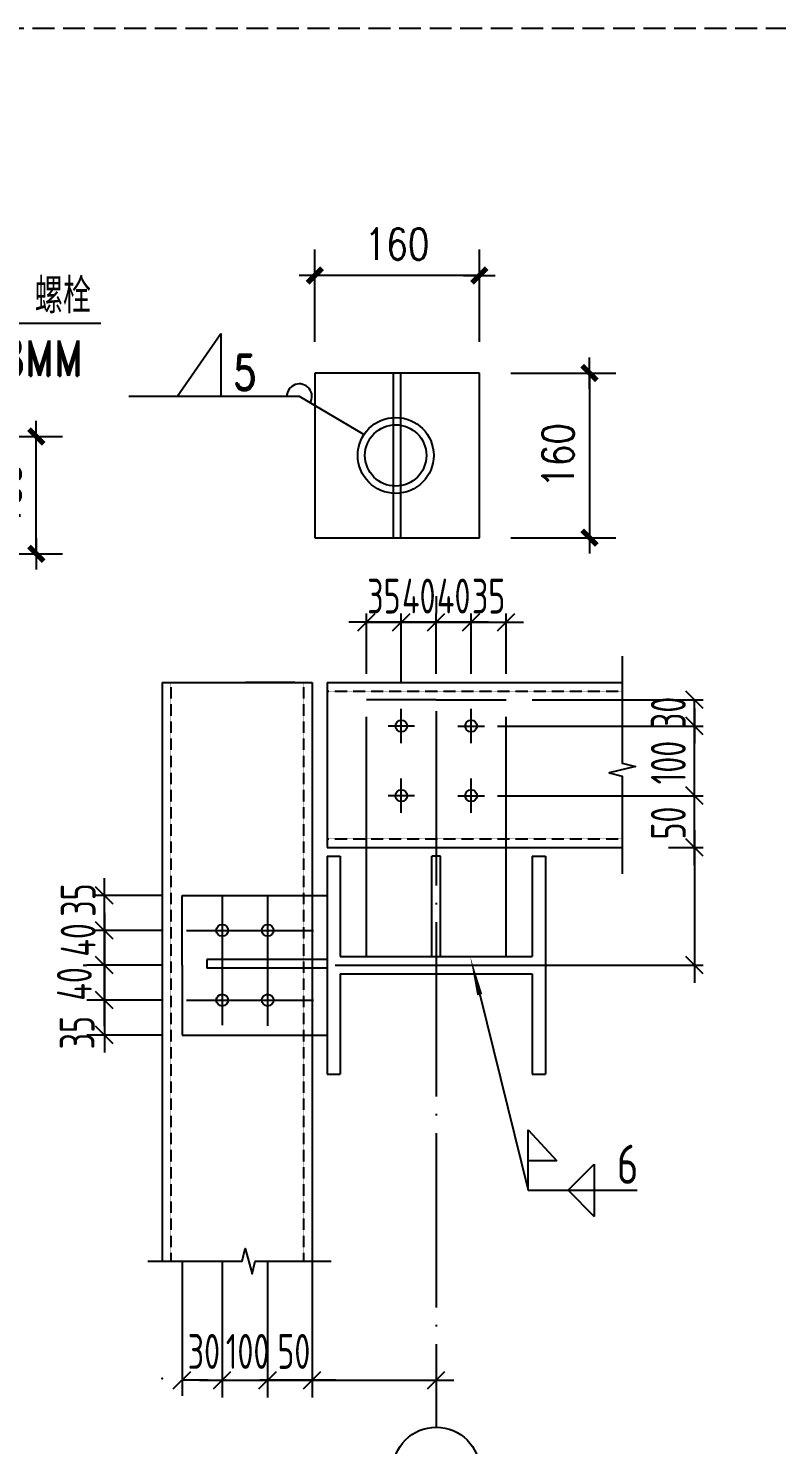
# Model space of a CAD drawing. Extents: x 69728788 to 150676229, y 15322671 to 43663798.
# Drawn here: x 75153436 to 75162009, y 20782621 to 20798865 of the extents above; entities that cross this region are included whole.
import ezdxf
from ezdxf.enums import TextEntityAlignment as Align

# ---------------------------------------------------------------- set-up
doc = ezdxf.new("R2010")
doc.units = 0
doc.header["$LTSCALE"] = 1000
doc.header["$MEASUREMENT"] = 0
for name, pattern in [('DASH', [0.35, 0.25, -0.1]), ('DOTE', [2.42, 2, -0.2, 0.02, -0.2]), ('HIDDEN', [0.375, 0.25, -0.125]), ('X1', [2.5, 1.5, -1])]:
    doc.linetypes.add(name, pattern=pattern)
doc.layers.get('0').update_dxf_attribs({"linetype": 'CONTINUOUS'})
doc.layers.get('DEFPOINTS').update_dxf_attribs({"linetype": 'CONTINUOUS'})
for name, color, linetype in [('AXIS', 3, 'CONTINUOUS'), ('DIM', 3, 'CONTINUOUS'), ('DOTE', 251, 'DOTE'), ('GRID', 7, 'CONTINUOUS'), ('GRIDDIM', 253, 'CONTINUOUS'), ('JZSM', 7, 'CONTINUOUS'), ('PUB_DIM', 3, 'CONTINUOUS'), ('PUB_TEXT', 7, 'CONTINUOUS'), ('S', 2, 'CONTINUOUS'), ('X1', 2, 'X1'), ('XIANGTU', 7, 'CONTINUOUS'), ('一般文字', 6, 'CONTINUOUS')]:
    doc.layers.add(name, color=color, linetype=linetype)
doc.styles.add('DIM_FONT', font='SIMPLEX.shx', dxfattribs={"width": 0.8})
doc.styles.add('hztxt', font='romand_pkpm', dxfattribs={"bigfont": 'hztxt'})
doc.styles.add('TSSD_Rein', font='atssdeng.shx', dxfattribs={"width": 0.7, "bigfont": 'atssdchn.shx'})
doc.dimstyles.new('副本(10)WGH', dxfattribs={"dimscale": 1.2, "dimtxt": 300, "dimasz": 1, "dimexe": 250, "dimexo": 300, "dimgap": 150, "dimtad": 1, "dimdec": 0, "dimlfac": 0.1, "dimzin": 0, "dimdsep": 46, "dimtxsty": 'DIM_FONT', "dimblk1": '_DIMX', "dimblk2": '_DIMX', "dimsah": 1, "dimcen": 0.09, "dimclrd": 3, "dimclre": 3, "dimclrt": 7, "dimadec": 0, "dimazin": 0, "dimtfac": 1, "dimtdec": 0, "dimtix": 1, "dimtmove": 2, "dimatfit": 3, "dimldrblk": '_DIMX', "dimfxl": 1, "dimtolj": 1, "dimtzin": 0, "dimarcsym": 0})

# ---------------------------------------------------------------- blocks, each defined once
blk = doc.blocks.new('_DIMX')
blk.add_line((-150, 0), (150, 0))
at = {"const_width": 50}
blk.add_lwpolyline([(-70, -70), (70, 70)], dxfattribs=at)
blk = doc.blocks.new('*D180')
at = {"layer": 'DEFPOINTS', "color": 0, "ltscale": 100}
for p in [(75156718, 20796030), (75156718, 20794911), (75158603, 20794911)]:
    blk.add_point(p, dxfattribs=at)
at = {"layer": 'PUB_DIM', "color": 3, "lineweight": -2, "ltscale": 100}
for p, q in [((75156718, 20795271), (75156718, 20796330)), ((75158603, 20795271), (75158603, 20796330)), ((75158602, 20796030), (75156719, 20796030))]:
    blk.add_line(p, q, dxfattribs=at)
at = {"layer": 'PUB_DIM', "color": 3, "lineweight": -2, "ltscale": 100, "xscale": 1.2, "yscale": 1.2, "zscale": 1.200000000011642, "rotation": 180}
blk.add_blockref('_DIMX', (75156718, 20796030), dxfattribs=at)
at = {"layer": 'PUB_DIM', "color": 3, "lineweight": -2, "ltscale": 100, "xscale": 1.2, "yscale": 1.2, "zscale": 1.200000000011642}
blk.add_blockref('_DIMX', (75158603, 20796030), dxfattribs=at)
at = {"layer": 'PUB_DIM', "color": 7, "lineweight": 20, "ltscale": 100, "insert": (75157660, 20796390), "char_height": 360, "attachment_point": 5, "style": 'DIM_FONT'}
blk.add_mtext('\\A1;160', dxfattribs=at)
blk = doc.blocks.new('*D182')
at = {"layer": 'DEFPOINTS', "color": 0, "ltscale": 100}
for p in [(75151636, 20794185), (75153527, 20794185), (75151636, 20792838)]:
    blk.add_point(p, dxfattribs=at)
at = {"layer": 'PUB_DIM', "color": 3, "lineweight": -2, "ltscale": 100}
for p, q in [((75151996, 20794185), (75153827, 20794185)), ((75153527, 20792839), (75153527, 20794184)), ((75151996, 20792838), (75153827, 20792838))]:
    blk.add_line(p, q, dxfattribs=at)
at = {"layer": 'PUB_DIM', "color": 3, "lineweight": -2, "ltscale": 100, "xscale": 1.2, "yscale": 1.2, "zscale": 1.2}
for p, rotation in [((75153527, 20794185), 90), ((75153527, 20792838), 270)]:
    blk.add_blockref('_DIMX', p, dxfattribs=dict(at, rotation=rotation))
at = {"layer": 'PUB_DIM', "color": 7, "lineweight": 20, "ltscale": 100, "insert": (75153167, 20793512), "char_height": 360, "attachment_point": 5, "rotation": 90, "style": 'DIM_FONT'}
blk.add_mtext('\\A1;135', dxfattribs=at)
blk = doc.blocks.new('*D183')
at = {"layer": 'DEFPOINTS', "color": 0, "ltscale": 100}
for p in [(75158603, 20794911), (75158603, 20793022), (75159865, 20793022)]:
    blk.add_point(p, dxfattribs=at)
at = {"layer": 'PUB_DIM', "color": 3, "lineweight": -2, "ltscale": 100}
for p, q in [((75158963, 20794911), (75160165, 20794911)), ((75159865, 20794910), (75159865, 20793024)), ((75158963, 20793022), (75160165, 20793022))]:
    blk.add_line(p, q, dxfattribs=at)
at = {"layer": 'PUB_DIM', "color": 3, "lineweight": -2, "ltscale": 100, "xscale": 1.2, "yscale": 1.2, "zscale": 1.200000000011642}
for p, rotation in [((75159865, 20794911), 90), ((75159865, 20793022), 270)]:
    blk.add_blockref('_DIMX', p, dxfattribs=dict(at, rotation=rotation))
at = {"layer": 'PUB_DIM', "color": 7, "lineweight": 20, "ltscale": 100, "insert": (75159505, 20793967), "char_height": 360, "attachment_point": 5, "rotation": 90, "style": 'DIM_FONT'}
blk.add_mtext('\\A1;160', dxfattribs=at)

msp = doc.modelspace()

# ---------------------------------------------------------------- linework, layer by layer
at = {"color": 251, "linetype": 'DASH'}
msp.add_line((75110084.3, 20798864.9), (75184675, 20798864.9), dxfattribs=at)
for p, q in [((75152052.8, 20795485.3), (75154267.9, 20795485.3)), ((75155141.1, 20794642.9, 184800), (75155639.9, 20795364.2, 184800)), ((75155639.9, 20795364.2, 184800), (75155639.9, 20794642.9, 184800)), ((75158603.2, 20794910.7, 184800), (75156717.6, 20794910.7, 184800)), ((75156717.6, 20794910.7, 184800), (75156717.6, 20793022.3, 184800)), ((75157703.6, 20794910.7, 184800), (75157617.2, 20794910.7, 184800)), ((75157617.2, 20794910.7, 184800), (75157617.2, 20793022.3, 184800)), ((75157703.6, 20793022.3, 184800), (75157703.6, 20794910.7, 184800)), ((75158603.2, 20793022.3, 184800), (75158603.2, 20794910.7, 184800)), ((75156540.8, 20794642.9, 184800), (75154587.1, 20794642.9, 184800)), ((75157280.2, 20794205, 184800), (75156540.8, 20794642.9, 184800)), ((75156717.6, 20793022.3, 184800), (75158603.2, 20793022.3, 184800)), ((75157617.2, 20793022.3, 184800), (75157703.6, 20793022.3, 184800))]:
    msp.add_line(p, q)
for radius in [435.3, 351.6]:
    msp.add_circle((75157644.3, 20793966.5, 184800), radius)
msp.add_arc((75156540.8, 20794642.9, 184800), 144.3, 327.90458, 180)
at = {"layer": 'AXIS', "color": 7, "linetype": 'Continuous'}
for centre in [(75157709, 20790863.2), (75158509, 20790863.2), (75157709, 20790063.9), (75158509, 20790063.9), (75155656.5, 20788519.2), (75156177.5, 20788519.2), (75155656.5, 20787719.2), (75156177.5, 20787719.2)]:
    msp.add_circle(centre, 67.5, dxfattribs=at)
at = {"layer": 'DEFPOINTS', "color": 0, "linetype": 'ByBlock'}
for p in [(75158603.2, 20794695, 184800), (75158603.2, 20794695, 184800), (75158603.2, 20793022.3, 184800)]:
    msp.add_point(p, dxfattribs=at)
at = {"layer": 'DEFPOINTS'}
for p in [(75155196.6, 20788919.2), (75155196.6, 20788919.2), (75154969.5, 20788219.2), (75154969.5, 20788219.2), (75154969.5, 20788019.2), (75154969.5, 20788019.2), (75155196.6, 20787319.2), (75155196.6, 20787319.2), (75156688, 20784725.6), (75156688, 20784725.6)]:
    msp.add_point(p, dxfattribs=at)
at = {"layer": 'DIM'}
for p, q in [((75158109, 20792353.5), (75158109, 20792153.5)), ((75157209, 20791953.5), (75157409, 20792153.5)), ((75157309, 20791463.2), (75157309, 20792153.5)), ((75157609, 20791953.5), (75157809, 20792153.5)), ((75157609, 20791953.5), (75157809, 20792153.5)), ((75157709, 20791363.2), (75157709, 20792153.5)), ((75157709, 20791363.2), (75157709, 20792153.5)), ((75158009, 20791953.5), (75158209, 20792153.5)), ((75158009, 20791953.5), (75158209, 20792153.5)), ((75158109, 20791463.2), (75158109, 20792153.5)), ((75158409, 20791953.5), (75158609, 20792153.5)), ((75158409, 20791953.5), (75158609, 20792153.5)), ((75158509, 20791463.2), (75158509, 20792153.5)), ((75158509, 20791463.2), (75158509, 20792153.5)), ((75158809, 20791953.5), (75159009, 20792153.5)), ((75158909, 20791463.2), (75158909, 20792153.5)), ((75157509, 20792053.5), (75157109, 20792053.5)), ((75157309, 20792053.5), (75157709, 20792053.5)), ((75157909, 20792053.5), (75157509, 20792053.5)), ((75157509, 20792053.5), (75157909, 20792053.5)), ((75157709, 20792053.5), (75158109, 20792053.5)), ((75157909, 20792053.5), (75158309, 20792053.5)), ((75158309, 20792053.5), (75157909, 20792053.5)), ((75158109, 20792053.5), (75158509, 20792053.5)), ((75158709, 20792053.5), (75158309, 20792053.5)), ((75158309, 20792053.5), (75158709, 20792053.5)), ((75158509, 20792053.5), (75158909, 20792053.5)), ((75158709, 20792053.5), (75159109, 20792053.5)), ((75154969.5, 20791363.2), (75156688, 20791363.2)), ((75156488, 20791363.2), (75155924.5, 20791363.2)), ((75159209, 20791163.2), (75161168.2, 20791163.2)), ((75159209, 20791163.2), (75161168.2, 20791163.2)), ((75161168.2, 20791063.2), (75160968.2, 20791263.2)), ((75161168.2, 20791063.2), (75160968.2, 20791263.2)), ((75161068.2, 20790863.2), (75161068.2, 20791163.2)), ((75157709, 20790665.2), (75157709, 20791061.2)), ((75158509, 20790665.2), (75158509, 20791061.2)), ((75161068.2, 20791063.2), (75161068.2, 20790663.2)), ((75161068.2, 20789769.2), (75161068.2, 20791063.2)), ((75157861.1, 20790863.2), (75157556.9, 20790863.2)), ((75158356.9, 20790863.2), (75158661.1, 20790863.2)), ((75158809, 20790863.2), (75161168.2, 20790863.2)), ((75158809, 20790863.2), (75161168.2, 20790863.2)), ((75161168.2, 20790763.2), (75160968.2, 20790963.2)), ((75161168.2, 20790763.2), (75160968.2, 20790963.2)), ((75157709, 20789865.9), (75157709, 20790261.9)), ((75158509, 20789865.9), (75158509, 20790261.9)), ((75157861.1, 20790063.9), (75157556.9, 20790063.9)), ((75158356.9, 20790063.9), (75158661.1, 20790063.9)), ((75158809, 20790063.9), (75161168.2, 20790063.9)), ((75158809, 20790063.9), (75161168.2, 20790063.9)), ((75161168.2, 20789963.9), (75160968.2, 20790163.9)), ((75161168.2, 20789963.9), (75160968.2, 20790163.9)), ((75161068.2, 20789769.2), (75161068.2, 20790169.2)), ((75161068.2, 20789469.2), (75161068.2, 20789969.2)), ((75161168.2, 20789369.2), (75160968.2, 20789569.2)), ((75161168.2, 20789369.2), (75160968.2, 20789569.2)), ((75161068.2, 20789269.2), (75161068.2, 20789669.2)), ((75161068.2, 20789669.2), (75161068.2, 20789269.2)), ((75161068.2, 20789569.2), (75161068.2, 20787919.2)), ((75161068.2, 20789569.2), (75161068.2, 20789169.2)), ((75160768.2, 20789469.2), (75161167.2, 20789469.2)), ((75160768.2, 20789469.2), (75160968.2, 20789469.2)), ((75161068.2, 20789369.2), (75161068.2, 20789469.2)), ((75154306.6, 20788719.2), (75154306.6, 20789119.2)), ((75154406.6, 20788819.2), (75154206.6, 20789019.2)), ((75154969.5, 20788919.2), (75154206.6, 20788919.2)), ((75154306.6, 20787919.2), (75154306.6, 20788919.2)), ((75154306.6, 20788519.2), (75154306.6, 20788919.2)), ((75154306.6, 20788719.2), (75154306.6, 20788319.2)), ((75154306.6, 20788319.2), (75154306.6, 20788719.2)), ((75154406.6, 20788419.2), (75154206.6, 20788619.2)), ((75154406.6, 20788419.2), (75154206.6, 20788619.2)), ((75154969.5, 20788519.2), (75154206.6, 20788519.2)), ((75154969.5, 20788519.2), (75154206.6, 20788519.2)), ((75154306.6, 20788119.2), (75154306.6, 20788519.2)), ((75154306.6, 20788519.2), (75154306.6, 20788019.2)), ((75154306.6, 20788419.2), (75154306.6, 20787919.2)), ((75154306.6, 20787919.2), (75154306.6, 20788419.2)), ((75154306.6, 20788319.2), (75154306.6, 20787819.2)), ((75154306.6, 20787819.2), (75154306.6, 20788319.2)), ((75154306.6, 20788319.2), (75154306.6, 20787919.2)), ((75154064.2, 20788119.2), (75154106.6, 20788119.2)), ((75154664.5, 20788119.2), (75154106.6, 20788119.2)), ((75154406.6, 20788019.2), (75154206.6, 20788219.2)), ((75154406.6, 20788019.2), (75154206.6, 20788219.2)), ((75154406.6, 20788019.2), (75154206.6, 20788219.2)), ((75154406.6, 20788019.2), (75154206.6, 20788219.2)), ((75154769.5, 20788119.2), (75154206.6, 20788119.2)), ((75154969.5, 20788119.2), (75154206.6, 20788119.2)), ((75154306.6, 20787719.2), (75154306.6, 20788219.2)), ((75159659, 20788119.2), (75161168.2, 20788119.2)), ((75159659, 20788119.2), (75161168.2, 20788119.2)), ((75161168.2, 20788019.2), (75160968.2, 20788219.2)), ((75161168.2, 20788019.2), (75160968.2, 20788219.2)), ((75154306.6, 20788019.2), (75154306.6, 20787519.2)), ((75154306.6, 20787419.2), (75154306.6, 20787919.2)), ((75154406.6, 20787619.2), (75154206.6, 20787819.2)), ((75154406.6, 20787619.2), (75154206.6, 20787819.2)), ((75154969.5, 20787719.2), (75154106.6, 20787719.2)), ((75154969.5, 20787719.2), (75154106.6, 20787719.2)), ((75154306.6, 20787619.2), (75154306.6, 20787119.2)), ((75154406.6, 20787219.2), (75154206.6, 20787419.2)), ((75154969.5, 20787319.2), (75154106.6, 20787319.2)), ((75155196.6, 20784725.6), (75155196.6, 20783180.9)), ((75155656.5, 20784725.6), (75155656.5, 20783161.4)), ((75155656.5, 20784725.6), (75155656.5, 20783161.4)), ((75156177.5, 20784725.6), (75156177.5, 20783161.4)), ((75156177.5, 20784725.6), (75156177.5, 20783161.4)), ((75156688, 20784725.6), (75156688, 20783261.4)), ((75156688, 20784044.3), (75156688, 20783161.4)), ((75156688, 20784044.3), (75156688, 20783161.4)), ((75155096.6, 20783261.4), (75155296.6, 20783461.4)), ((75155496.6, 20783361.4), (75155196.6, 20783361.4)), ((75155396.6, 20783361.4), (75155896.6, 20783361.4)), ((75155396.6, 20783361.4), (75156588, 20783361.4)), ((75155556.5, 20783261.4), (75155756.5, 20783461.4)), ((75155556.5, 20783261.4), (75155756.5, 20783461.4)), ((75156077.5, 20783261.4), (75156277.5, 20783461.4)), ((75156077.5, 20783261.4), (75156277.5, 20783461.4)), ((75156588, 20783361.4), (75156088, 20783361.4)), ((75156388, 20783361.4), (75156859, 20783361.4)), ((75156959, 20783361.4), (75156488, 20783361.4)), ((75156488, 20783361.4), (75158309, 20783361.4)), ((75156588, 20783261.4), (75156788, 20783461.4)), ((75156588, 20783261.4), (75156788, 20783461.4)), ((75156588, 20783261.4), (75156788, 20783461.4)), ((75156588, 20783361.4), (75157059, 20783361.4)), ((75158009, 20783261.4), (75158209, 20783461.4))]:
    msp.add_line(p, q, dxfattribs=at)
for p in [(75154306.6, 20788219.2), (75154306.6, 20788119.2), (75154306.6, 20788019.2), (75154306.6, 20787719.2), (75154306.6, 20787319.2), (75154306.6, 20787319.2), (75154969.5, 20783380.9), (75155696.6, 20783361.4), (75156206.2, 20783361.4), (75156688, 20783361.4), (75156859, 20783361.4), (75156859, 20783361.4)]:
    msp.add_point(p, dxfattribs=at)
at = {"layer": 'DOTE'}
for p, q in [((75158109, 20791034.6), (75158109, 20782821.4)), ((75155656.5, 20788919.2), (75155656.5, 20787430.6)), ((75156177.5, 20788919.2), (75156177.5, 20787424)), ((75155248.9, 20788519.2), (75156704.1, 20788519.2)), ((75155248.9, 20787719.2), (75156704.1, 20787719.2))]:
    msp.add_line(p, q, dxfattribs=at)
at = {"layer": 'GRID'}
msp.add_line((75156949.9, 20788119.2), (75160526.7, 20788119.2), dxfattribs=at)
at = {"layer": 'GRIDDIM'}
msp.add_circle((75158109, 20782321.4), 500, dxfattribs=at)
at = {"layer": 'JZSM'}
msp.add_lwpolyline([(75154806, 20784725.6), (75155885.3, 20784725.6), (75155921.5, 20784870.5), (75155999.2, 20784580.7), (75156035.3, 20784725.6), (75156904.1, 20784725.6)], dxfattribs=at)
at = {"layer": 'PUB_DIM', "lineweight": 20, "ltscale": 100}
msp.add_line((75159865.3, 20792904.4, 184800), (75159865.3, 20795028.7, 184800), dxfattribs=at)
msp.add_line((75159865.3, 20792904.4, 184800), (75159865.3, 20795028.7, 184800), dxfattribs=at)
at = {"layer": 'S'}
for p, q in [((75154969.5, 20791363.2), (75154969.5, 20784725.6)), ((75156688, 20791363.2), (75156688, 20788119.2)), ((75156859, 20791363.2), (75156859, 20789469.2)), ((75156859, 20791363.2), (75160240.8, 20791363.2)), ((75156859, 20789469.2), (75158109, 20789469.2)), ((75156859, 20789369.2), (75156859, 20786869.2)), ((75156859, 20789369.2), (75157009, 20789369.2)), ((75157009, 20789369.2), (75157009, 20788219.2)), ((75157309, 20788219.2), (75157309, 20789469.2)), ((75158109, 20789469.2), (75158909, 20789469.2)), ((75158909, 20788219.2), (75158909, 20789469.2)), ((75158909, 20789469.2), (75160240.8, 20789469.2)), ((75159209, 20789369.2), (75159209, 20788219.2)), ((75159209, 20789369.2), (75159359, 20789369.2)), ((75159359, 20789369.2), (75159359, 20786869.2)), ((75156688, 20788919.2), (75156859, 20788919.2)), ((75156688, 20788119.2), (75156688, 20787319.2)), ((75157009, 20788219.2), (75159209, 20788219.2)), ((75157009, 20788019.2), (75157009, 20786869.2)), ((75157009, 20788019.2), (75159209, 20788019.2)), ((75159209, 20788019.2), (75159209, 20786869.2)), ((75156688, 20787319.2), (75156688, 20784725.6)), ((75156688, 20787319.2), (75156859, 20787319.2)), ((75156859, 20786869.2), (75157009, 20786869.2)), ((75159209, 20786869.2), (75159359, 20786869.2))]:
    msp.add_line(p, q, dxfattribs=at)
at = {"layer": 'S', "linetype": 'HIDDEN', "ltscale": 0.01}
for p, q in [((75155069.5, 20791363.2), (75155069.5, 20784725.6)), ((75156588, 20791363.2), (75156588, 20784725.6)), ((75156859, 20791263.2), (75160240.8, 20791263.2)), ((75156859, 20789569.2), (75160240.8, 20789569.2))]:
    msp.add_line(p, q, dxfattribs=at)
at = {"layer": 'X1'}
for p, q in [((75158109, 20791163.2), (75157309, 20791163.2)), ((75157309, 20789469.2), (75157309, 20791163.2)), ((75158109, 20791163.2), (75158909, 20791163.2)), ((75158909, 20789469.2), (75158909, 20791163.2)), ((75158059, 20788219.2), (75158059, 20789369.2)), ((75158159, 20789369.2), (75158059, 20789369.2)), ((75158159, 20788219.2), (75158159, 20789369.2)), ((75155196.6, 20788119.2), (75155196.6, 20788919.2)), ((75155196.6, 20788919.2), (75156688, 20788919.2)), ((75155196.6, 20788119.2), (75155196.6, 20787319.2)), ((75155479.5, 20788186.9), (75155479.5, 20788086.9)), ((75156859, 20788186.9), (75155479.5, 20788186.9)), ((75156859, 20788086.9), (75155479.5, 20788086.9)), ((75155196.6, 20787319.2), (75156688, 20787319.2))]:
    msp.add_line(p, q, dxfattribs=at)
at = {"layer": 'XIANGTU'}
for p, q in [((75158606.9, 20787782.4), (75159162.7, 20785539.9)), ((75159162.7, 20786230.3), (75159491.5, 20785875.6)), ((75159162.7, 20785539.9), (75159162.7, 20786230.3)), ((75159491.5, 20785875.6), (75159162.7, 20785875.6)), ((75159619.1, 20785539.9), (75159919.1, 20785839.9)), ((75159919.1, 20785839.9), (75159919.1, 20785239.9)), ((75159162.7, 20785539.9), (75160410.7, 20785539.9)), ((75159619.1, 20785539.9), (75159919.1, 20785239.9))]:
    msp.add_line(p, q, dxfattribs=at)
msp.add_lwpolyline([(75160240.8, 20791663.2), (75160240.8, 20790438.2), (75160390.8, 20790400.8), (75160090.8, 20790325.6), (75160240.8, 20790288.2), (75160240.8, 20789169.2)], dxfattribs=at)
msp.add_lwpolyline([(75158498.7, 20788219.2, 0, 60, 0), (75158606.9, 20787782.4, 0, 0, 0)], format="xyseb", dxfattribs=at)

# ---------------------------------------------------------------- texts
at = {"layer": 'DIM', "style": 'TSSD_Rein', "width": 0.7}
for s, p in [('35', (75157509, 20792353.5)), ('40', (75157909, 20792353.5)), ('40', (75158309, 20792353.5)), ('35', (75158709, 20792353.5)), ('30', (75155446.6, 20783690.5)), ('100', (75155947.7, 20783690.5)), ('50', (75156477.5, 20783690.5))]:
    msp.add_text(s, height=400, dxfattribs=at).set_placement(p, align=Align.MIDDLE_CENTER)
for s, p in [('30', (75160768.2, 20791013.2)), ('100', (75160768.2, 20790443.9)), ('50', (75160768.2, 20789750.4)), ('35', (75154006.6, 20788867.2)), ('40', (75154006.6, 20788410.3)), ('40', (75153962.8, 20787905.4)), ('35', (75153994.3, 20787346.3))]:
    msp.add_text(s, height=400, rotation=90, dxfattribs=at).set_placement(p, align=Align.MIDDLE_CENTER)
at = {"layer": 'PUB_TEXT', "style": 'TSSD_Rein', "width": 0.8}
msp.add_text('6', height=450, dxfattribs=at).set_placement((75160176.8, 20785612.4))
at = {"layer": '一般文字', "color": 6, "linetype": 'Continuous', "lineweight": -3, "style": 'hztxt', "width": 0.8}
for s, p in [('螺栓', (75153508.5, 20795595.3)), ('%%c18MM', (75152568.1, 20794880.8)), ('5', (75155779, 20794716.2, 184800))]:
    msp.add_text(s, height=403.2, dxfattribs=at).set_placement(p)

# ---------------------------------------------------------------- dimensions: what is measured, and where the dimension line sits
at = {"layer": 'PUB_DIM', "lineweight": 20, "ltscale": 100}
dim = msp.add_linear_dim(base=(75156717.6, 20796029.7, 184800), p1=(75158603.2, 20794910.7, 184800), p2=(75156717.6, 20794910.7, 184800), text='160', dimstyle='副本(10)WGH', dxfattribs=at)
dim.commit()
dim.dimension.update_dxf_attribs({"geometry": '*D180', "text_midpoint": (75157660.4, 20796389.7, 184800)})
dim = msp.add_linear_dim(base=(75159865.3, 20793022.3, 184800), p1=(75158603.2, 20794910.7, 184800), p2=(75158603.2, 20793022.3, 184800), angle=90, text='160', dimstyle='副本(10)WGH', dxfattribs=at)
dim.commit()
dim.dimension.update_dxf_attribs({"geometry": '*D183', "text_midpoint": (75159505.3, 20793966.5, 184800)})
dim = msp.add_linear_dim(base=(75153527.1, 20794185.4), p1=(75151635.7, 20792838.1), p2=(75151635.7, 20794185.4), angle=90, dimstyle='副本(10)WGH', dxfattribs=at)
dim.commit()
dim.dimension.update_dxf_attribs({"geometry": '*D182', "text_midpoint": (75153167.1, 20793511.8)})

doc.saveas('drawing.dxf')
